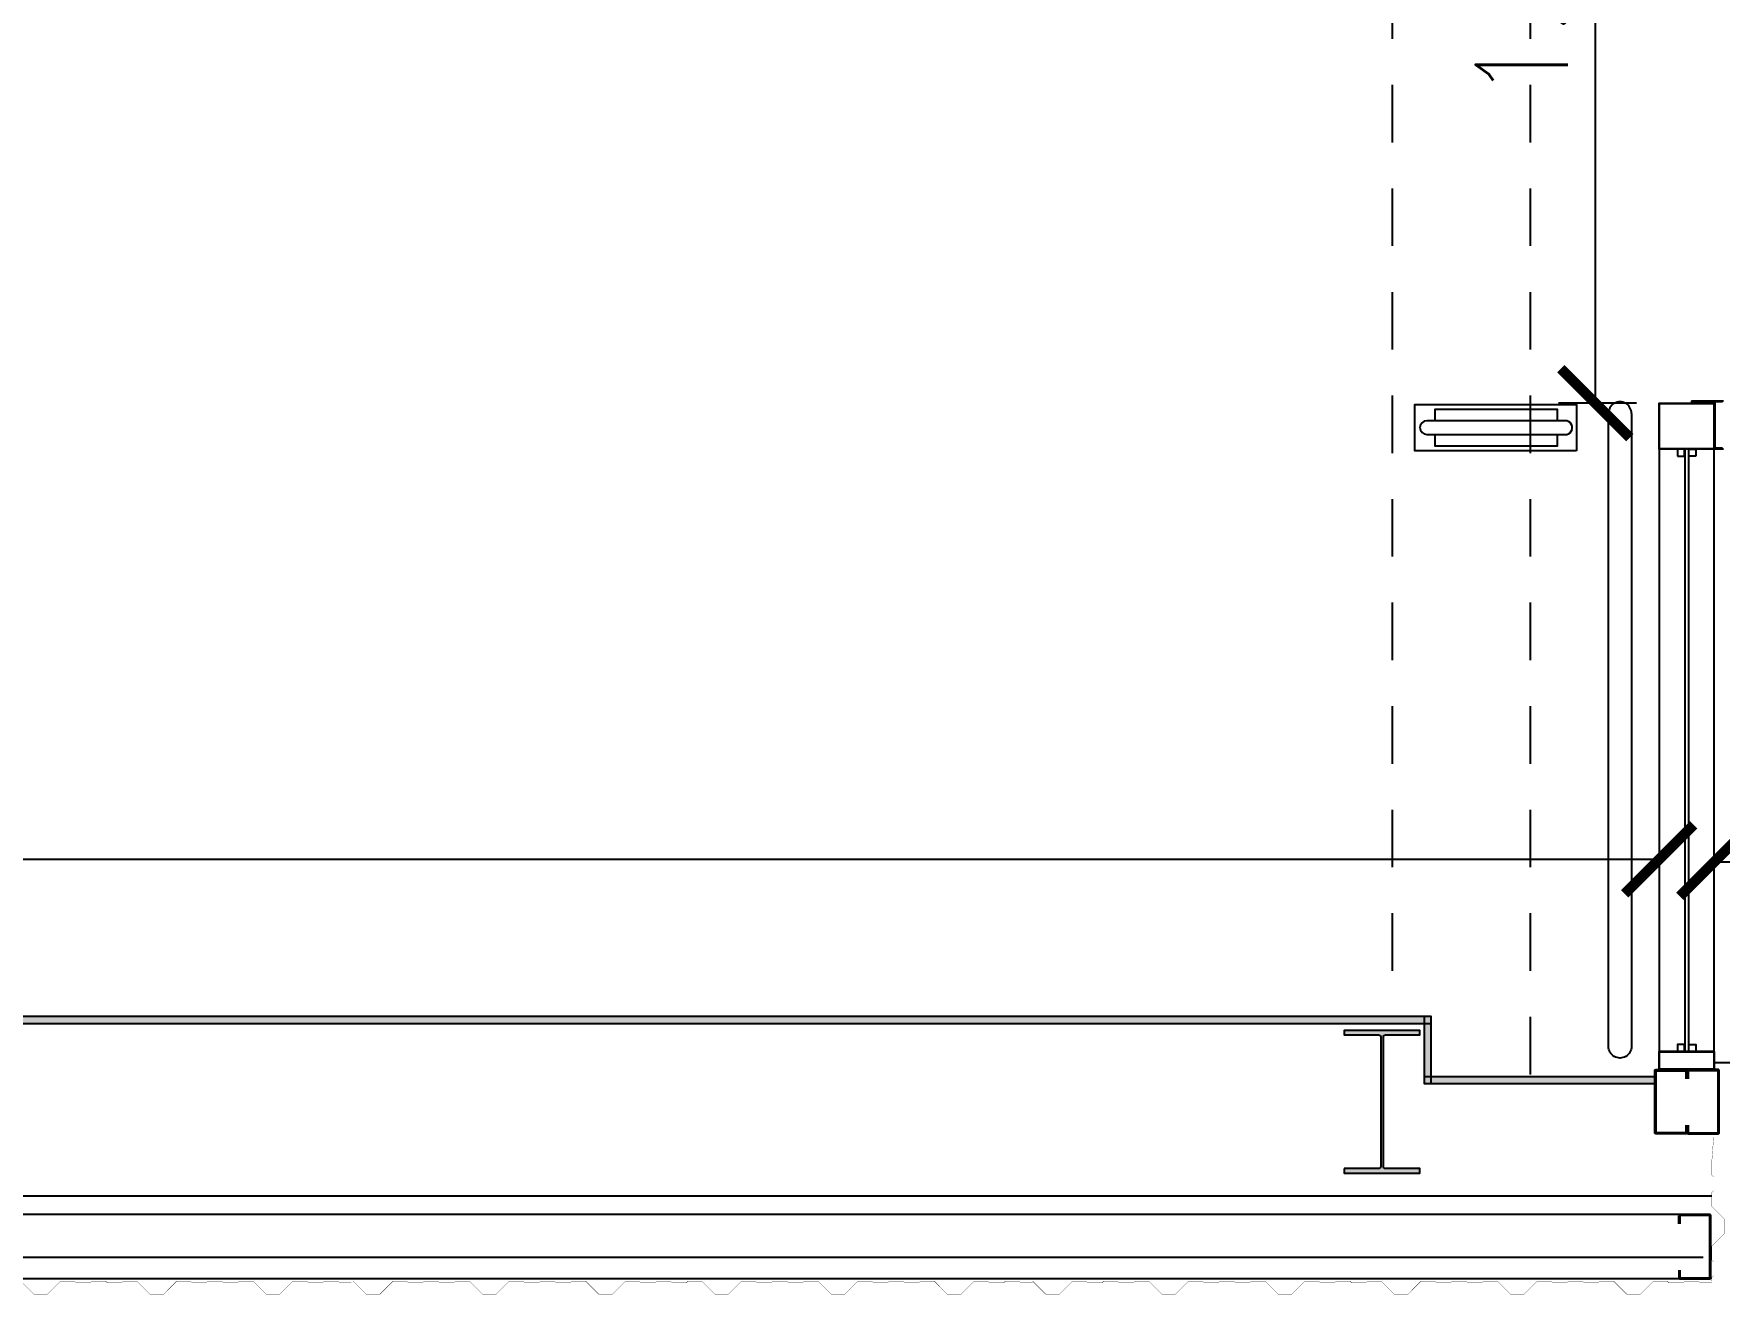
# Model space of a CAD drawing. Header units: millimetres. Extents: x -129 to 3172, y -143 to 919.
# Drawn here: x -8.235 to -4.571, y -0.418 to 2.321 of the extents above; entities that cross this region are included whole.
import ezdxf

# ---------------------------------------------------------------- set-up
doc = ezdxf.new("R2010")
doc.units = ezdxf.units.MM
doc.header["$LTSCALE"] = 0.1
doc.linetypes.add('HIDDEN', pattern=[9.525, 6.35, -3.175])
doc.linetypes.add('HIDDEN2', pattern=[0.1875, 0.125, -0.0625])
for name, color, linetype in [('A-CHAPA TRAPEZOIDAL', 3, 'Continuous'), ('A-TABIQUE PRY', 2, 'Continuous'), ('A-VISTAS', 251, 'Continuous'), ('C-METALICA', 8, 'Continuous'), ('D-AISI BAJA', 8, 'Continuous'), ('E-ANTENAS', 8, 'Continuous'), ('H-HATCH MURO', 252, 'Continuous'), ('MET-COLUMNA METALICA', 3, 'Continuous'), ('MET-CORREAS DE CV', 1, 'Continuous'), ('MET-LANA VIDRIO', 8, 'Continuous'), ('zA-COTAS', 1, 'Continuous')]:
    doc.layers.add(name, color=color, linetype=linetype)
doc.layers.add('A-PROYECCION PISODUCTO', color=8, linetype='HIDDEN2', plot=False)
doc.styles.add('ROMANS', font='ROMANS.SHX', dxfattribs={"width": 0.8, "height": 0.2})
doc.linetypes.add('REFERENCIAL CORTE TRANSVERSAL WM$0$BATTING', pattern='A,0.00254,-2.54,[134,ltypeshp.shx,S=2.54,R=0,X=-2.54,Y=0],-5.08,[134,ltypeshp.shx,S=2.54,R=180,X=2.54,Y=0],-2.54', length=10.16254)
doc.dimstyles.new('COTA 1-125', dxfattribs={"dimtxt": 0.2, "dimasz": 0.15, "dimexe": 0.08, "dimexo": 0.08, "dimgap": 0.06, "dimtad": 1, "dimzin": 0, "dimdsep": 46, "dimtxsty": 'ROMANS', "dimblk": 'ARCHTICK', "dimcen": 0, "dimclrd": 256, "dimclre": 8, "dimclrt": 3, "dimadec": 0, "dimazin": 0, "dimtfac": 1, "dimtofl": 0, "dimtmove": 0, "dimatfit": 3, "dimldrblk": 'ARCHTICK', "dimfxl": 1, "dimtolj": 1, "dimtzin": 0, "dimlwd": -1, "dimlwe": -1, "dimarcsym": 0})

# ---------------------------------------------------------------- blocks, each defined once
blk = doc.blocks.new('Puerta Automatica')
at = {"layer": 'C-METALICA'}
for p, q in [((0.8947, 0.1894, 0.0004), (0.8947, 0.12, 0.0004)), ((0.8947, 0.1894, 0.0004), (0.9, 0.1894, 0.0004)), ((0.8967, 0.1874, 0.0004), (0.8967, 0.14, 0.0004)), ((0.8967, 0.1874, 0.0004), (0.9, 0.1874, 0.0004)), ((1, 0.14, 0.0004), (0.8967, 0.14, 0.0004)), ((0.998, 0.138, 0.0004), (0.8967, 0.138, 0.0004)), ((0.8967, 0.138, 0.0004), (0.8967, 0.122, 0.0004)), ((0.998, 0.122, 0.0004), (0.998, 0.138, 0.0004)), ((1, 0.12, 0.0004), (1, 0.14, 0.0004))]:
    blk.add_line(p, q, dxfattribs=at)
at = {"layer": 'C-METALICA', "elevation": 0.0004}
for points in [[(1, 0.26), (0.9, 0.26), (0.9, 0.14), (1, 0.14)], [(0.999, 0.259), (0.901, 0.259), (0.901, 0.141), (0.999, 0.141)]]:
    blk.add_lwpolyline(points, close=True, dxfattribs=at)
blk = doc.blocks.new('Barrera')
at = {"layer": 'E-ANTENAS', "linetype": 'Continuous'}
blk.add_lwpolyline([(-0.1756, 0.1008), (0.1756, 0.1008), (0.1756, 0), (-0.1756, 0)], close=True, dxfattribs=at)
at = {"layer": 'E-ANTENAS', "linetype": 'Continuous', "elevation": 0.0022}
for points in [[(-0.1334, 0.0654), (-0.1334, 0.0904), (0.1315, 0.0904), (0.1315, 0.0654)], [(0.1315, 0.0354), (0.1315, 0.0104), (-0.1334, 0.0104), (-0.1334, 0.0354)]]:
    blk.add_lwpolyline(points, dxfattribs=at)
blk.add_lwpolyline([(-0.1503, 0.0354), (0.1497, 0.0354, 1), (0.1497, 0.0654), (-0.1503, 0.0654, 1.063792), (-0.1503, 0.0354, -1)], format="xyb", dxfattribs=at)
blk = doc.blocks.new('CMETP')
at = {"layer": 'MET-COLUMNA METALICA'}
blk.add_hatch(color=256, dxfattribs=at).paths.add_polyline_path([(-0.0825, 0), (-0.0825, 0.0097), (-0.0073, 0.0097, 0.414214), (-0.0029, 0.0141), (-0.0029, 0.2958, 0.414214), (-0.0073, 0.3002), (-0.0825, 0.3002), (-0.0825, 0.31), (0.0825, 0.31), (0.0825, 0.3002), (0.0073, 0.3002, 0.414214), (0.0029, 0.2958), (0.0029, 0.0141, 0.414214), (0.0073, 0.0097), (0.0825, 0.0097), (0.0825, 0)])
blk.add_lwpolyline([(0.0825, 0.3002), (0.0825, 0.31), (-0.0825, 0.31), (-0.0825, 0.3002), (-0.0073, 0.3002, -0.414214), (-0.0029, 0.2958), (-0.0029, 0.0141, -0.414214), (-0.0073, 0.0097), (-0.0825, 0.0097), (-0.0825, 0), (0.0825, 0), (0.0825, 0.0097), (0.0073, 0.0097, -0.414214), (0.0029, 0.0141), (0.0029, 0.2958, -0.414214), (0.0073, 0.3002)], format="xyb", close=True, dxfattribs=at)
blk = doc.blocks.new('_ARCHTICK')
at = {"color": 0, "linetype": 'ByBlock', "const_width": 0.15}
blk.add_lwpolyline([(-0.5, -0.5), (0.5, 0.5)], dxfattribs=at)
blk = doc.blocks.new('*D481')
at = {"layer": 'Defpoints', "color": 0, "transparency": 16777216}
for p in [(0.1343, 0.5212), (0.1343, 0.2703, 0.0023), (-4.5823, 0.2407, -0.0219)]:
    blk.add_point(p, dxfattribs=at)
at = {"layer": 'zA-COTAS', "color": 8, "linetype": 'HIDDEN', "transparency": 16777216}
for p, q in [((-4.5823, 0.3207), (-4.5823, 0.6012)), ((0.1343, 0.3503), (0.1343, 0.6012))]:
    blk.add_line(p, q, dxfattribs=at)
at = {"layer": 'zA-COTAS', "transparency": 16777216}
blk.add_line((-4.5823, 0.5212), (0.1343, 0.5212), dxfattribs=at)
at = {"layer": 'zA-COTAS', "transparency": 16777216, "xscale": 0.15, "yscale": 0.15, "zscale": 0.15, "rotation": 180}
blk.add_blockref('_ARCHTICK', (-4.5823, 0.5212), dxfattribs=at)
at = {"layer": 'zA-COTAS', "transparency": 16777216, "xscale": 0.15, "yscale": 0.15, "zscale": 0.15}
blk.add_blockref('_ARCHTICK', (0.1343, 0.5212), dxfattribs=at)
at = {"layer": 'zA-COTAS', "color": 3, "transparency": 16777216, "insert": (-2.224, 0.6812), "char_height": 0.2, "attachment_point": 5, "style": 'ROMANS'}
blk.add_mtext('\\A1;4.72', dxfattribs=at)
blk = doc.blocks.new('*D489')
at = {"layer": 'Defpoints', "color": 0, "transparency": 16777216}
for p in [(-32.6764, 0.5267, 0), (-4.7023, 0.5267, 0), (-4.7023, 0.5267)]:
    blk.add_point(p, dxfattribs=at)
at = {"layer": 'zA-COTAS', "transparency": 16777216}
blk.add_line((-32.6764, 0.5267), (-4.7023, 0.5267), dxfattribs=at)
at = {"layer": 'zA-COTAS', "transparency": 16777216, "xscale": 0.15, "yscale": 0.15, "zscale": 0.15, "rotation": 180}
blk.add_blockref('_ARCHTICK', (-32.6764, 0.5267), dxfattribs=at)
at = {"layer": 'zA-COTAS', "transparency": 16777216, "xscale": 0.15, "yscale": 0.15, "zscale": 0.15}
blk.add_blockref('_ARCHTICK', (-4.7023, 0.5267), dxfattribs=at)
at = {"layer": 'zA-COTAS', "color": 3, "transparency": 16777216, "insert": (-18.6893, 0.6867), "char_height": 0.2, "attachment_point": 5, "style": 'ROMANS'}
blk.add_mtext('\\A1;27.97', dxfattribs=at)
blk = doc.blocks.new('*D530')
at = {"layer": 'Defpoints', "color": 0, "transparency": 16777216}
for p in [(-4.6717, 3.3179, 0.0017), (-4.8409, 1.5179), (-4.6717, 1.5179, 0.0017)]:
    blk.add_point(p, dxfattribs=at)
at = {"layer": 'zA-COTAS', "color": 8, "linetype": 'HIDDEN', "transparency": 16777216}
for p, q in [((-4.7517, 3.3179), (-4.9209, 3.3179)), ((-4.7517, 1.5179), (-4.9209, 1.5179))]:
    blk.add_line(p, q, dxfattribs=at)
at = {"layer": 'zA-COTAS', "transparency": 16777216}
blk.add_line((-4.8409, 3.3179), (-4.8409, 1.5179), dxfattribs=at)
at = {"layer": 'zA-COTAS', "transparency": 16777216, "xscale": 0.15, "yscale": 0.15, "zscale": 0.15}
for p, rotation in [((-4.8409, 3.3179), 90), ((-4.8409, 1.5179), 270)]:
    blk.add_blockref('_ARCHTICK', p, dxfattribs=dict(at, rotation=rotation))
at = {"layer": 'zA-COTAS', "color": 3, "transparency": 16777216, "insert": (-5.0009, 2.4179), "char_height": 0.2, "attachment_point": 5, "rotation": 90, "style": 'ROMANS'}
blk.add_mtext('\\A1;1.80', dxfattribs=at)

msp = doc.modelspace()

# ---------------------------------------------------------------- hatches: boundary and pattern name
at = {"layer": 'H-HATCH MURO'}
for points in [[(-5.1976, 0.1851), (-10.6088, 0.1851), (-10.6088, 0.1701), (-5.1976, 0.1701)], [(-5.1976, 0.0393), (-5.1976, 0.1851), (-5.2126, 0.1851), (-5.2126, 0.0393)], [(-4.7115, 0.0543), (-5.2126, 0.0543), (-5.2126, 0.0393), (-4.7115, 0.0393)]]:
    msp.add_hatch(color=256, dxfattribs=at).paths.add_polyline_path(points)

# ---------------------------------------------------------------- linework, layer by layer
at = {"layer": 'A-CHAPA TRAPEZOIDAL', "const_width": 0.0006}
msp.add_lwpolyline([(-4.5837, -0.0706), (-4.5837, -0.0762), (-4.5877, -0.1296), (-4.5877, -0.1596), (-4.5837, -0.1636), (-4.5837, -0.1936), (-4.5877, -0.1976), (-4.5877, -0.2276), (-4.5594, -0.2559), (-4.5594, -0.2859), (-4.5877, -0.3142), (-4.5877, -0.3442), (-4.5837, -0.3482), (-4.5837, -0.3782), (-4.5877, -0.3822), (-4.5877, -0.3899)], dxfattribs=at)
at = {"layer": 'A-CHAPA TRAPEZOIDAL'}
for points in [[(-7.5443, -0.3939, 0.0006, 0.0006, 0), (-7.5695, -0.3939, 0.0006, 0.0006, 0), (-7.5735, -0.3899, 0.0006, 0.0006, 0), (-7.6035, -0.3899, 0.0006, 0.0006, 0), (-7.6075, -0.3939, 0.0006, 0.0006, 0), (-7.6375, -0.3939, 0.0006, 0.0006, 0), (-7.6415, -0.3899, 0.0006, 0.0006, 0), (-7.6715, -0.3899, 0.0006, 0.0006, 0), (-7.6998, -0.4182, 0.0006, 0.0006, 0), (-7.7298, -0.4182, 0.0006, 0.0006, 0), (-7.7581, -0.3899, 0.0006, 0.0006, 0), (-7.7881, -0.3899, 0.0006, 0.0006, 0), (-7.7921, -0.3939, 0.0006, 0.0006, 0), (-7.8221, -0.3939, 0.0006, 0.0006, 0), (-7.8261, -0.3899, 0.0006, 0.0006, 0), (-7.8561, -0.3899, 0.0006, 0.0006, 0), (-7.8601, -0.3939, 0.0006, 0.0006, 0), (-7.8901, -0.3939, 0.0006, 0.0006, 0), (-7.8941, -0.3899, 0.0006, 0.0006, 0), (-7.9241, -0.3899, 0.0006, 0.0006, 0), (-7.9523, -0.4182, 0.0006, 0.0006, 0), (-7.9823, -0.4182, 0.0006, 0.0006, 0), (-8.0106, -0.3899, 0.0006, 0.0006, 0), (-8.0406, -0.3899, 0.0006, 0.0006, 0), (-8.0446, -0.3939, 0.0006, 0.0006, 0), (-8.0746, -0.3939, 0.0006, 0.0006, 0), (-8.0786, -0.3899, 0.0006, 0.0006, 0), (-8.1086, -0.3899, 0.0006, 0.0006, 0), (-8.1126, -0.3939, 0.0006, 0.0006, 0), (-8.1426, -0.3939, 0.0006, 0.0006, 0), (-8.1466, -0.3899, 0.0006, 0.0006, 0), (-8.1766, -0.3899, 0.0006, 0.0006, 0), (-8.2049, -0.4182, 0.0006, 0.0006, 0), (-8.2349, -0.4182, 0.0006, 0.0006, 0), (-8.2632, -0.3899, 0.0006, 0.0006, 0)], [(-6.0639, -0.3939, 0.0006, 0.0006, 0), (-6.0891, -0.3939, 0.0006, 0.0006, 0), (-6.0931, -0.3899, 0.0006, 0.0006, 0), (-6.1231, -0.3899, 0.0006, 0.0006, 0), (-6.1271, -0.3939, 0.0006, 0.0006, 0), (-6.1571, -0.3939, 0.0006, 0.0006, 0), (-6.1611, -0.3899, 0.0006, 0.0006, 0), (-6.1911, -0.3899, 0.0006, 0.0006, 0), (-6.2194, -0.4182, 0.0006, 0.0006, 0), (-6.2494, -0.4182, 0.0006, 0.0006, 0), (-6.2776, -0.3899, 0.0006, 0.0006, 0), (-6.3076, -0.3899, 0.0006, 0.0006, 0), (-6.3116, -0.3939, 0.0006, 0.0006, 0), (-6.3416, -0.3939, 0.0006, 0.0006, 0), (-6.3456, -0.3899, 0.0006, 0.0006, 0), (-6.3756, -0.3899, 0.0006, 0.0006, 0), (-6.3796, -0.3939, 0.0006, 0.0006, 0), (-6.4096, -0.3939, 0.0006, 0.0006, 0), (-6.4136, -0.3899, 0.0006, 0.0006, 0), (-6.4436, -0.3899, 0.0006, 0.0006, 0), (-6.4719, -0.4182, 0.0006, 0.0006, 0), (-6.5019, -0.4182, 0.0006, 0.0006, 0), (-6.5302, -0.3899, 0.0006, 0.0006, 0), (-6.5602, -0.3899, 0.0006, 0.0006, 0), (-6.5642, -0.3939, 0.0006, 0.0006, 0), (-6.5942, -0.3939, 0.0006, 0.0006, 0), (-6.5982, -0.3899, 0.0006, 0.0006, 0), (-6.6282, -0.3899, 0.0006, 0.0006, 0), (-6.6322, -0.3939, 0.0006, 0.0006, 0), (-6.6622, -0.3939, 0.0006, 0.0006, 0), (-6.6662, -0.3899, 0.0006, 0.0006, 0), (-6.6962, -0.3899, 0.0006, 0.0006, 0), (-6.7245, -0.4182, 0.0006, 0.0006, 0), (-6.7545, -0.4182, 0.0006, 0.0006, 0), (-6.7828, -0.3899, 0.0006, 0.0006, 0), (-6.8128, -0.3899, 0.0006, 0.0006, 0), (-6.8168, -0.3939, 0.0006, 0.0006, 0), (-6.8468, -0.3939, 0.0006, 0.0006, 0), (-6.8508, -0.3899, 0.0006, 0.0006, 0), (-6.8808, -0.3899, 0.0006, 0.0006, 0), (-6.8848, -0.3939, 0.0006, 0.0006, 0), (-6.9148, -0.3939, 0.0006, 0.0006, 0), (-6.9188, -0.3899, 0.0006, 0.0006, 0), (-6.9488, -0.3899, 0.0006, 0.0006, 0), (-6.9771, -0.4182, 0.0006, 0.0006, 0), (-7.0071, -0.4182, 0.0006, 0.0006, 0), (-7.0353, -0.3899, 0.0006, 0.0006, 0), (-7.0653, -0.3899, 0.0006, 0.0006, 0), (-7.0693, -0.3939, 0.0006, 0.0006, 0), (-7.0993, -0.3939, 0.0006, 0.0006, 0), (-7.1033, -0.3899, 0.0006, 0.0006, 0), (-7.1333, -0.3899, 0.0006, 0.0006, 0), (-7.1373, -0.3939, 0.0006, 0.0006, 0), (-7.1673, -0.3939, 0.0006, 0.0006, 0), (-7.1713, -0.3899, 0.0006, 0.0006, 0), (-7.2013, -0.3899, 0.0006, 0.0006, 0), (-7.2296, -0.4182, 0.0006, 0.0006, 0), (-7.2596, -0.4182, 0.0006, 0.0006, 0), (-7.2879, -0.3899, 0.0006, 0.0006, 0), (-7.3179, -0.3899, 0.0006, 0.0006, 0), (-7.3219, -0.3939, 0.0006, 0.0006, 0), (-7.3519, -0.3939, 0.0006, 0.0006, 0), (-7.3559, -0.3899, 0.0006, 0.0006, 0), (-7.3859, -0.3899, 0.0006, 0.0006, 0), (-7.3899, -0.3939, 0.0006, 0.0006, 0), (-7.4199, -0.3939, 0.0006, 0.0006, 0), (-7.4239, -0.3899, 0.0006, 0.0006, 0), (-7.4539, -0.3899, 0.0006, 0.0006, 0), (-7.4822, -0.4182, 0.0006, 0.0006, 0), (-7.5122, -0.4182, 0.0006, 0.0006, 0), (-7.5405, -0.3899, 0, 0, 0)], [(-4.5874, -0.3939, 0.0006, 0.0006, 0), (-4.6125, -0.3939, 0.0006, 0.0006, 0), (-4.6165, -0.3899, 0.0006, 0.0006, 0), (-4.6465, -0.3899, 0.0006, 0.0006, 0), (-4.6505, -0.3939, 0.0006, 0.0006, 0), (-4.6805, -0.3939, 0.0006, 0.0006, 0), (-4.6845, -0.3899, 0.0006, 0.0006, 0), (-4.7145, -0.3899, 0.0006, 0.0006, 0), (-4.7428, -0.4182, 0.0006, 0.0006, 0), (-4.7728, -0.4182, 0.0006, 0.0006, 0), (-4.8011, -0.3899, 0.0006, 0.0006, 0), (-4.8311, -0.3899, 0.0006, 0.0006, 0), (-4.8351, -0.3939, 0.0006, 0.0006, 0), (-4.8651, -0.3939, 0.0006, 0.0006, 0), (-4.8691, -0.3899, 0.0006, 0.0006, 0), (-4.8991, -0.3899, 0.0006, 0.0006, 0), (-4.9031, -0.3939, 0.0006, 0.0006, 0), (-4.9331, -0.3939, 0.0006, 0.0006, 0), (-4.9371, -0.3899, 0.0006, 0.0006, 0), (-4.9671, -0.3899, 0.0006, 0.0006, 0), (-4.9954, -0.4182, 0.0006, 0.0006, 0), (-5.0254, -0.4182, 0.0006, 0.0006, 0), (-5.0537, -0.3899, 0.0006, 0.0006, 0), (-5.0837, -0.3899, 0.0006, 0.0006, 0), (-5.0877, -0.3939, 0.0006, 0.0006, 0), (-5.1177, -0.3939, 0.0006, 0.0006, 0), (-5.1217, -0.3899, 0.0006, 0.0006, 0), (-5.1517, -0.3899, 0.0006, 0.0006, 0), (-5.1557, -0.3939, 0.0006, 0.0006, 0), (-5.1857, -0.3939, 0.0006, 0.0006, 0), (-5.1897, -0.3899, 0.0006, 0.0006, 0), (-5.2197, -0.3899, 0.0006, 0.0006, 0), (-5.2479, -0.4182, 0.0006, 0.0006, 0), (-5.2779, -0.4182, 0.0006, 0.0006, 0), (-5.3062, -0.3899, 0.0006, 0.0006, 0), (-5.3362, -0.3899, 0.0006, 0.0006, 0), (-5.3402, -0.3939, 0.0006, 0.0006, 0), (-5.3702, -0.3939, 0.0006, 0.0006, 0), (-5.3742, -0.3899, 0.0006, 0.0006, 0), (-5.4042, -0.3899, 0.0006, 0.0006, 0), (-5.4082, -0.3939, 0.0006, 0.0006, 0), (-5.4382, -0.3939, 0.0006, 0.0006, 0), (-5.4422, -0.3899, 0.0006, 0.0006, 0), (-5.4722, -0.3899, 0.0006, 0.0006, 0), (-5.5005, -0.4182, 0.0006, 0.0006, 0), (-5.5305, -0.4182, 0.0006, 0.0006, 0), (-5.5588, -0.3899, 0.0006, 0.0006, 0), (-5.5888, -0.3899, 0.0006, 0.0006, 0), (-5.5928, -0.3939, 0.0006, 0.0006, 0), (-5.6228, -0.3939, 0.0006, 0.0006, 0), (-5.6268, -0.3899, 0.0006, 0.0006, 0), (-5.6568, -0.3899, 0.0006, 0.0006, 0), (-5.6608, -0.3939, 0.0006, 0.0006, 0), (-5.6908, -0.3939, 0.0006, 0.0006, 0), (-5.6948, -0.3899, 0.0006, 0.0006, 0), (-5.7248, -0.3899, 0.0006, 0.0006, 0), (-5.7531, -0.4182, 0.0006, 0.0006, 0), (-5.7831, -0.4182, 0.0006, 0.0006, 0), (-5.8114, -0.3899, 0.0006, 0.0006, 0), (-5.8414, -0.3899, 0.0006, 0.0006, 0), (-5.8454, -0.3939, 0.0006, 0.0006, 0), (-5.8754, -0.3939, 0.0006, 0.0006, 0), (-5.8794, -0.3899, 0.0006, 0.0006, 0), (-5.9094, -0.3899, 0.0006, 0.0006, 0), (-5.9134, -0.3939, 0.0006, 0.0006, 0), (-5.9434, -0.3939, 0.0006, 0.0006, 0), (-5.9474, -0.3899, 0.0006, 0.0006, 0), (-5.9774, -0.3899, 0.0006, 0.0006, 0), (-6.0056, -0.4182, 0.0006, 0.0006, 0), (-6.0356, -0.4182, 0.0006, 0.0006, 0), (-6.0639, -0.3899, 0, 0, 0)]]:
    msp.add_lwpolyline(points, format="xyseb", dxfattribs=at)
at = {"layer": 'A-PROYECCION PISODUCTO', "ltscale": 10}
for p, q in [((-5.2823, 24.0344, 0.0093), (-5.2823, 0.1851, 0.0093)), ((-4.9823, 24.0344, 0.0093), (-4.9823, 0.0543, 0.0093))]:
    msp.add_line(p, q, dxfattribs=at)
at = {"layer": 'A-TABIQUE PRY'}
for points in [[(-5.1976, 0.1851), (-10.6088, 0.1851), (-10.6088, 0.1701), (-5.1976, 0.1701)], [(-5.1976, 0.0393), (-5.1976, 0.1851), (-5.2126, 0.1851), (-5.2126, 0.0393)], [(-4.7115, 0.0543), (-5.2126, 0.0543), (-5.2126, 0.0393), (-4.7115, 0.0393)]]:
    msp.add_lwpolyline(points, close=True, dxfattribs=at)
at = {"layer": 'A-VISTAS'}
for p, q in [((-3.304, 0.0848), (-4.5823, 0.0848)), ((-4.5877, -0.2051), (-29.7229, -0.2051))]:
    msp.add_line(p, q, dxfattribs=at)
at = {"layer": 'C-METALICA'}
for p, q in [((-4.7023, 1.5179), (-4.7023, 0.1094)), ((-4.5823, 0.1094), (-4.5823, 1.5179)), ((-4.6463, 1.4179), (-4.6463, 0.1094)), ((-4.6383, 1.4179), (-4.6383, 0.1094))]:
    msp.add_line(p, q, dxfattribs=at)
for points in [[(-4.6622, 1.4029), (-4.6472, 1.4029), (-4.6472, 1.4179), (-4.6622, 1.4179)], [(-4.6224, 1.4029), (-4.6374, 1.4029), (-4.6374, 1.4179), (-4.6224, 1.4179)], [(-4.6622, 0.1094), (-4.6472, 0.1094), (-4.6472, 0.1244), (-4.6622, 0.1244)], [(-4.6224, 0.1094), (-4.6374, 0.1094), (-4.6374, 0.1244), (-4.6224, 0.1244)], [(-4.7023, 0.0694), (-4.5823, 0.0694), (-4.5823, 0.1094), (-4.7023, 0.1094)], [(-4.7023, 0.1094), (-4.5823, 0.1094), (-4.5823, 0.0694), (-4.7023, 0.0694)], [(-4.7013, 0.1084), (-4.5833, 0.1084), (-4.5833, 0.0704), (-4.7013, 0.0704)]]:
    msp.add_lwpolyline(points, close=True, dxfattribs=at)
at = {"layer": 'D-AISI BAJA'}
for points in [[(-4.7623, 1.4954, 1.009642), (-4.8123, 1.4954, -5.268994)], [(-4.7623, 0.1201, -1.009642), (-4.8123, 0.1201, 5.268994)]]:
    msp.add_lwpolyline(points, format="xyb", dxfattribs=at)
for points in [[(-4.8123, 0.1196), (-4.8123, 1.4954)], [(-4.7623, 1.4954), (-4.7623, 0.1196)]]:
    msp.add_lwpolyline(points, dxfattribs=at)
at = {"layer": 'MET-COLUMNA METALICA'}
for points, elevation in [([(-4.6415, -0.0508), (-4.6415, -0.0671, -0.414214), (-4.6445, -0.0701), (-4.7085, -0.0701, -0.414214), (-4.7115, -0.0671), (-4.7115, 0.0669, -0.414214), (-4.7085, 0.0699), (-4.6445, 0.0699, -0.414214), (-4.6415, 0.0669), (-4.6415, 0.0497)], 0), ([(-4.644, -0.0508), (-4.644, -0.0671, -0.414214), (-4.6445, -0.0676), (-4.7085, -0.0676, -0.414214), (-4.709, -0.0671), (-4.709, 0.0669, -0.414214), (-4.7085, 0.0674), (-4.6445, 0.0674, -0.414214), (-4.644, 0.0669), (-4.644, 0.0497)], 0), ([(-4.6415, -0.0508), (-4.6415, -0.0671, 0.414214), (-4.6385, -0.0701), (-4.5745, -0.0701, 0.414214), (-4.5715, -0.0671), (-4.5715, 0.0669, 0.414214), (-4.5745, 0.0699), (-4.6385, 0.0699, 0.414214), (-4.6415, 0.0669), (-4.6415, 0.0497)], 0), ([(-4.639, -0.0508), (-4.639, -0.0671, 0.414214), (-4.6385, -0.0676), (-4.5745, -0.0676, 0.414214), (-4.574, -0.0671), (-4.574, 0.0669, 0.414214), (-4.5745, 0.0674), (-4.6385, 0.0674, 0.414214), (-4.639, 0.0669), (-4.639, 0.0497)], 0), ([(-4.6597, -0.3659), (-4.6597, -0.3821, 0.414214), (-4.6567, -0.3851), (-4.5927, -0.3851, 0.414214), (-4.5897, -0.3821), (-4.5898, -0.2481, 0.414214), (-4.5928, -0.2451), (-4.6568, -0.2451, 0.414214), (-4.6598, -0.2481), (-4.6598, -0.2654)], 0.0004), ([(-4.6572, -0.3659), (-4.6572, -0.3821, 0.414214), (-4.6567, -0.3826), (-4.5927, -0.3826, 0.414214), (-4.5922, -0.3821), (-4.5923, -0.2481, 0.414214), (-4.5928, -0.2476), (-4.6568, -0.2476, 0.414214), (-4.6573, -0.2481), (-4.6573, -0.2654)], 0.0004)]:
    msp.add_lwpolyline(points, format="xyb", dxfattribs=dict(at, elevation=elevation))
at = {"layer": 'MET-CORREAS DE CV'}
for p, q in [((-4.6568, -0.2451), (-29.6559, -0.2451)), ((-4.6568, -0.3851), (-29.6559, -0.3851))]:
    msp.add_line(p, q, dxfattribs=at)
at = {"layer": 'MET-LANA VIDRIO', "linetype": 'REFERENCIAL CORTE TRANSVERSAL WM$0$BATTING', "ltscale": 0.025}
msp.add_lwpolyline([(-29.7229, -0.3377), (-4.6063, -0.3377)], dxfattribs=at)

# ---------------------------------------------------------------- block references
at = {"xscale": -1, "rotation": 90}
msp.add_blockref('Puerta Automatica', (-4.4423, 2.4179, 0.0013), dxfattribs=at)
at = {"rotation": 180}
msp.add_blockref('Barrera', (-5.0573, 1.5151, 0.0003), dxfattribs=at)
at = {"layer": 'MET-COLUMNA METALICA', "rotation": 180}
msp.add_blockref('CMETP', (-5.3045, 0.1549, 0.0003), dxfattribs=at)

# ---------------------------------------------------------------- dimensions: what is measured, and where the dimension line sits
at = {"layer": 'zA-COTAS'}
dim = msp.add_linear_dim(base=(-4.8409, 1.5179), p1=(-4.6717, 3.3179, 0.0017), p2=(-4.6717, 1.5179, 0.0017), angle=90, dimstyle='COTA 1-125', dxfattribs=at)
dim.commit()
dim.dimension.update_dxf_attribs({"geometry": '*D530', "text_midpoint": (-5.0009, 2.4179)})
for base, p1, p2, picture, middle in [((-4.7023, 0.5267, 0.0219), (-32.6764, 0.5267, 0.0219), (-4.7023, 0.5267, 0.0219), '*D489', (-18.6893, 0.6867, 0.0219)), ((0.1343, 0.5212, 0.0219), (-4.5823, 0.2407), (0.1343, 0.2703, 0.0242), '*D481', (-2.224, 0.6812, 0.0219))]:
    dim = msp.add_linear_dim(base=base, p1=p1, p2=p2, dimstyle='COTA 1-125', dxfattribs=at)
    dim.commit()
    dim.dimension.update_dxf_attribs({"geometry": picture, "text_midpoint": middle})

doc.saveas('drawing.dxf')
